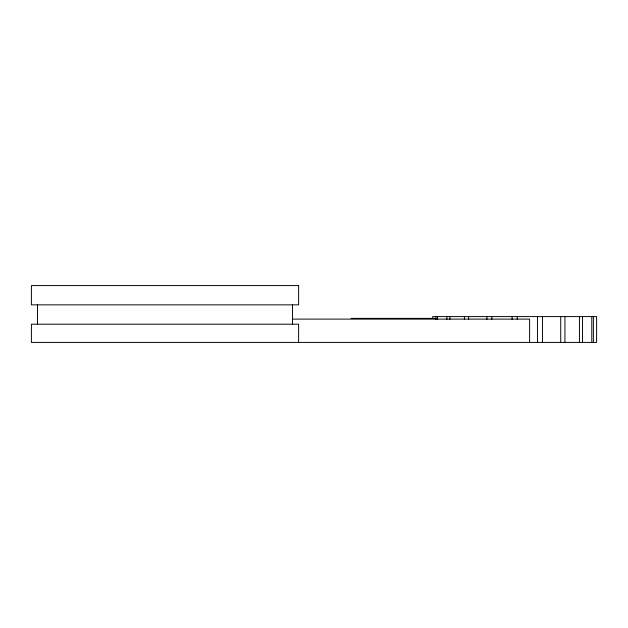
<?xml version="1.0" encoding="UTF-8"?>
<svg xmlns="http://www.w3.org/2000/svg" width="628" height="628" viewBox="0 0 628 628"><rect width="100%" height="100%" fill="white"/><g stroke="black" fill="none" stroke-linecap="round" stroke-linejoin="round"><path stroke-width="0.94" d="M351.107 318.372L435.965 318.372M292.373 319.11L529.608 319.11L529.608 342.425M593.389 316.591L593.389 342.425M591.788 316.591L591.788 342.425M582.478 316.591L582.478 342.425M579.432 316.591L579.432 342.425M564.925 316.591L564.925 342.425M560.733 316.591L560.733 342.425M542.451 316.591L542.451 342.425M537.529 316.591L537.529 342.425M517.26 316.591L517.26 319.464M512.087 316.591L512.087 319.464M491.818 316.591L491.818 319.464M486.896 316.591L486.896 319.464M468.614 316.591L468.614 319.464M464.422 316.591L464.422 319.464M449.915 316.591L449.915 319.464M446.869 316.591L446.869 319.464M437.551 316.591L437.551 319.464M435.95 316.591L435.95 319.464M432.747 318.506L432.747 316.591L596.6 316.591L596.6 342.425L31.4 342.425L31.4 324.197L298.622 324.197L298.622 342.425M292.522 304.847L292.522 324.197M37.499 304.847L37.499 324.197M298.622 285.575L31.4 285.575L31.4 304.847L298.622 304.847L298.622 285.575"/></g></svg>
